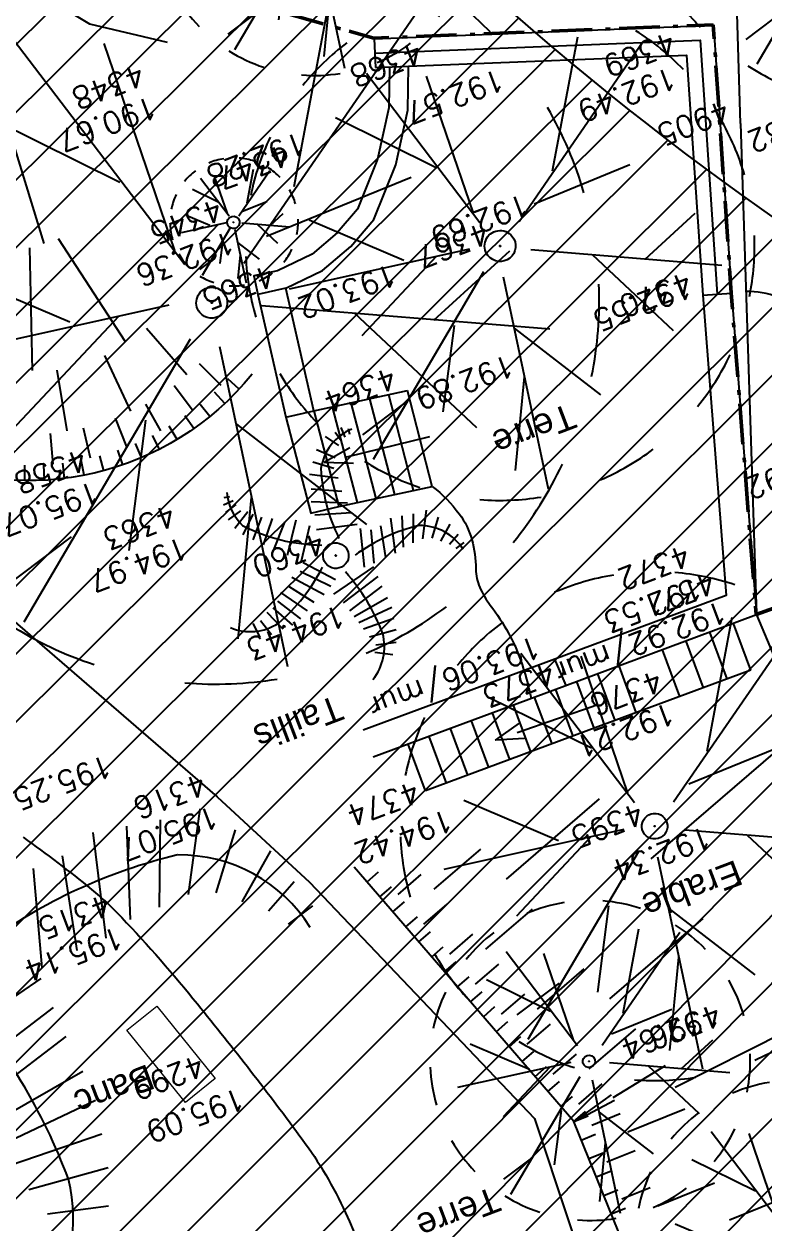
# Model space of a CAD drawing. Header units: centimetres. Extents: x 212517 to 243222, y -357108 to -330212.
# Drawn here: x 231845 to 233002, y -348258 to -346384 of the extents above; entities that cross this region are included whole.
import ezdxf
from ezdxf.enums import TextEntityAlignment as Align
from ezdxf.lldxf.tags import DXFTag

# ---------------------------------------------------------------- set-up
doc = ezdxf.new("R2010")
doc.units = ezdxf.units.CM
doc.linetypes.add('Style de ligne -15', pattern=[2.08328, 1.25, -0.41656, 0.13886, -0.27786])
doc.layers.get('0').update_dxf_attribs({"color": 252})
for name, color, linetype in [('0-EDL-Limite de propriété', 252, 'Continuous'), ('Fond topo - BAT_ANN', 252, 'Continuous'), ('Fond topo - CLO_MUR', 252, 'Continuous'), ('Fond topo - ESPACE_BOISE', 252, 'Continuous'), ('Fond topo - MOB_TXT', 252, 'Continuous'), ('Fond topo - TAL', 252, 'Continuous'), ('Fond topo - TAL_HAC', 252, 'Continuous'), ('Fond topo - VEG', 252, 'Continuous'), ('Fond topo - VEG_TXT_ESSENCE', 252, 'Continuous'), ('Fond topo - VOI_TXT', 252, 'Continuous'), ('Fond topo - Z_500', 252, 'Continuous'), ('prlm-VRD', 2, 'Continuous'), ('SA - béton balayé', 252, 'Continuous'), ('SA - EBC', 252, 'Continuous')]:
    doc.layers.add(name, color=color, linetype=linetype)
for name, color, linetype, lineweight in [('Fond topo - MOB', 252, 'Continuous', 20), ('Fond topo - P', 252, 'Continuous', 50), ('Fond topo - VOI', 252, 'Continuous', 25)]:
    doc.layers.add(name, color=color, linetype=linetype, lineweight=lineweight)
for name, color, linetype, plot in [('Fond topo - N', 252, 'Continuous', False), ('Fond topo - NCACHE', 252, 'Continuous', False), ('Fond topo - ZCACHE', 252, 'Continuous', False)]:
    doc.layers.add(name, color=color, linetype=linetype, plot=plot)
doc.styles.add('2000_ARIAL', font='arial.ttf', dxfattribs={"height": 0.4})
doc.styles.add('SIMPLEX', font='simplex_.ttf', dxfattribs={"height": 1.25})
tags = doc.linetypes.add('L1', pattern=[1, 0.6, -0.4]).pattern_tags.tags
tags[6:7] = [DXFTag(74, 4), DXFTag(75, 0), DXFTag(340, '0'), DXFTag(46, 0.0), DXFTag(50, 0.0), DXFTag(44, 0.0), DXFTag(45, 0.0)]
tags[4:5] = [DXFTag(74, 4), DXFTag(75, 0), DXFTag(340, '0'), DXFTag(46, 0.0), DXFTag(50, 0.0), DXFTag(44, 0.0), DXFTag(45, 0.0)]
tags = doc.linetypes.add('L16', pattern=[0.375, 0.3, -0.075]).pattern_tags.tags
tags[6:7] = [DXFTag(74, 4), DXFTag(75, 0), DXFTag(340, '0'), DXFTag(46, 0.0), DXFTag(50, 0.0), DXFTag(44, 0.0), DXFTag(45, 0.0)]
tags[4:5] = [DXFTag(74, 4), DXFTag(75, 0), DXFTag(340, '0'), DXFTag(46, 0.0), DXFTag(50, 0.0), DXFTag(44, 0.0), DXFTag(45, 0.0)]
tags = doc.linetypes.add('L8', pattern=[0.225, 0.15, -0.075]).pattern_tags.tags
tags[6:7] = [DXFTag(74, 4), DXFTag(75, 0), DXFTag(340, '0'), DXFTag(46, 0.0), DXFTag(50, 0.0), DXFTag(44, 0.0), DXFTag(45, 0.0)]
tags[4:5] = [DXFTag(74, 4), DXFTag(75, 0), DXFTag(340, '0'), DXFTag(46, 0.0), DXFTag(50, 0.0), DXFTag(44, 0.0), DXFTag(45, 0.0)]

# ---------------------------------------------------------------- blocks, each defined once
blk = doc.blocks.new('Groupe-93-1')
at = {"linetype": 'Style de ligne -15', "lineweight": 50, "ltscale": 50.8, "flags": 128}
blk.add_lwpolyline([(12515.6, -40375.7), (12515.6, -40375.7), (12933.5, -40464.6), (14317.6, -40758.9), (14317.6, -40758.9), (14579.8, -41539.6), (14579.8, -41539.6), (14603.8, -41601.3), (14932, -41787.9), (15211.5, -41988), (16217.5, -42596.9), (16519.2, -42750.2), (16796.7, -42877.3), (16796.7, -42877.3), (16841, -42739.3), (16854.3, -42704.3), (17163.3, -42876.1), (17344.3, -42949.6), (17817.4, -43082.6), (18347.5, -43061.6), (18375.7, -43480.3), (18414.7, -43983.2), (18865.1, -43821.6), (18865.1, -43821.6), (19802.2, -43431.4)], dxfattribs=at)
blk = doc.blocks.new('ESC01')
at = {"ltscale": 2}
for p, q in [((1.338104, 0), (0, 0)), ((1.257547, 0.126415), (1.7, 0)), ((1.257547, -0.126415), (1.7, 0))]:
    blk.add_line(p, q, dxfattribs=at)
blk = doc.blocks.new('PTOPO')
at = {"layer": 'Fond topo - NCACHE', "style": 'SIMPLEX'}
blk.add_attdef('MAT', text='', height=0.34, dxfattribs=at).set_placement((0.1, -0.1), align=Align.TOP_LEFT)
at = {"layer": 'Fond topo - ZCACHE', "style": 'SIMPLEX'}
blk.add_attdef('ALT', (0.1, 0.1), '', height=0.34, dxfattribs=at)
blk = doc.blocks.new('RESINEUX')
at = {"ltscale": 2}
for p, q in [((-0.0742, 0.4288), (-0.0142, 0.4188)), ((-0.0942, 0.3888), (-0.0242, 0.3888)), ((-0.1042, 0.3388), (-0.0142, 0.3488)), ((-0.1142, 0.2988), (-0.0142, 0.3188)), ((-0.1142, 0.2589), (-0.0042, 0.2889)), ((-0.1042, 0.2189), (0.0158, 0.2589)), ((0.2858, 0.2389), (0.3258, 0.1589)), ((0.3258, 0.2489), (0.3458, 0.1689)), ((0.3658, 0.2489), (0.3658, 0.1889)), ((0.3958, 0.2389), (0.3958, 0.1889)), ((0.4258, 0.2289), (0.4158, 0.1889)), ((-0.0942, 0.1789), (0.0158, 0.2189)), ((0.2458, 0.2189), (0.2958, 0.1389)), ((0.4458, 0.2089), (0.4358, 0.1889)), ((-0.0942, 0.1289), (0.0358, 0.1889)), ((0.2058, 0.1989), (0.2658, 0.1089)), ((0.1658, 0.1789), (0.2258, 0.0789)), ((-0.0842, 0.0889), (0.0358, 0.1489)), ((0.1158, 0.1489), (0.2058, 0.0389)), ((-0.0742, 0.0589), (0.0558, 0.1189)), ((0.0658, 0.1189), (0.1558, 0.0089)), ((-0.4442, 0.0589), (-0.3942, 0.1089)), ((-0.1242, -0.0911), (-0.1142, 0.0989)), ((-0.4142, 0.0189), (-0.3742, 0.0889)), ((-0.3742, -0.0111), (-0.3342, 0.0889)), ((-0.3342, -0.0311), (-0.2942, 0.0889)), ((-0.2942, -0.0511), (-0.2642, 0.0889)), ((-0.2542, -0.0611), (-0.2342, 0.0889)), ((-0.2042, -0.0711), (-0.2042, 0.0889)), ((-0.1642, -0.0811), (-0.1642, 0.0889)), ((0.0458, -0.1411), (0.1258, -0.0011)), ((0.0958, -0.1511), (0.1758, -0.0311)), ((-0.1042, -0.0611), (0.0258, -0.1411)), ((0.1358, -0.1611), (0.2258, -0.0511)), ((0.1858, -0.1711), (0.2658, -0.0811)), ((-0.1142, -0.1011), (-0.0042, -0.1711)), ((0.2358, -0.1911), (0.3158, -0.1111)), ((-0.1242, -0.1511), (-0.0142, -0.2111)), ((0.2758, -0.2011), (0.3458, -0.1511)), ((-0.1342, -0.1911), (-0.0142, -0.2611)), ((0.3058, -0.2311), (0.3758, -0.1911)), ((-0.1342, -0.2311), (-0.0342, -0.3011)), ((0.3358, -0.2711), (0.3958, -0.2511)), ((-0.1442, -0.2711), (-0.0542, -0.3411)), ((0.3858, -0.2911), (0.3458, -0.2911)), ((-0.1542, -0.3111), (-0.0742, -0.3911)), ((0.3458, -0.3111), (0.3858, -0.3211)), ((-0.1742, -0.3411), (-0.1242, -0.4111)), ((0.3658, -0.3411), (0.3458, -0.3311)), ((-0.2042, -0.3611), (-0.1742, -0.4311)), ((-0.2642, -0.3911), (-0.2642, -0.4311)), ((-0.2342, -0.3811), (-0.2242, -0.4311))]:
    blk.add_line(p, q, dxfattribs=at)
for centre, major_axis, start_param, end_param in [((0.1258, 0.3258), (-0.1414, 0.1414), 6.018768, 7.001196), ((0.6266, 0.375), (0.4958, 0.4958), 2.407115, 2.808262), ((0.3468, 0.0209), (0.1414, 0.1414), 0.208235, 0.940366), ((0.6156, -0.413), (-0.4942, 0.4942), 5.940864, 6.402329), ((-0.2712, 0.2319), (-0.1485, 0.1485), 1.039501, 1.948538), ((-0.1323, 0.7717), (0.5413, 0.5413), 3.632642, 4.003215), ((0, 0), (-0.00113, 0.00113), 3.926991, 7.068583), ((0, 0), (-0.00113, 0.00113), 0.785398, 3.926991), ((-0.7447, -0.0468), (-0.4954, 0.4954), 3.50903, 3.906773), ((-0.0912, -0.738), (0.4956, 0.4956), 0.182257, 0.588325), ((0.1628, -0.3001), (-0.1414, 0.1414), 3.670881, 4.697746), ((-0.2652, -0.2121), (-0.1414, 0.1414), 2.259521, 3.289317)]:
    blk.add_ellipse(centre, major_axis=major_axis, ratio=1, start_param=start_param, end_param=end_param, dxfattribs=at)
blk = doc.blocks.new('VEG14')
at = {"ltscale": 2, "flags": 128}
for points in [[(0.5, 0, -1), (-0.5, 0, -1)], [(0.016, 0, -1), (-0.016, 0, -1)]]:
    blk.add_lwpolyline(points, format="xyb", close=True, dxfattribs=at)
blk = doc.blocks.new('VEG12')
at = {"ltscale": 2}
for p, q in [((0.0182, 0.0574), (0.1004, 0.4729)), ((0.0575, 0.2534), (0.1455, 0.4147)), ((0.0379, 0.1585), (-0.0659, 0.3441)), ((-0.1588, 0.086), (-0.246, 0.2846)), ((0.0498, 0.0338), (0.3916, 0.2859)), ((0.1439, 0.1075), (0.23, 0.254)), ((0.2917, 0.2086), (0.3924, 0.2333)), ((-0.0523, 0.0298), (-0.3836, 0.2046)), ((-0.25, 0.1351), (-0.3756, 0.0911)), ((0.1229, -0.0299), (0.3172, 0.0554)), ((-0.0527, -0.0292), (-0.4124, -0.2566)), ((0.0576, -0.0177), (0.4119, -0.0841)), ((-0.0936, -0.0498), (-0.2956, -0.0465)), ((0.0183, -0.0574), (0.1076, -0.4128)), ((0.1841, -0.0476), (0.3231, -0.1928)), ((0.0226, -0.0796), (0.0016, -0.3618)), ((-0.1518, -0.0948), (-0.3, -0.3159)), ((0.0537, -0.1885), (0.1973, -0.3567))]:
    blk.add_line(p, q, dxfattribs=at)
for start, end in [(90, 103.8462), (62.3077, 76.1538), (117.6923, 131.5385), (34.6154, 48.4615), (145.3846, 159.2308), (6.9231, 20.7692), (173.0769, 186.9231), (339.2308, 353.0769), (200.7692, 214.6154), (311.5385, 325.3846), (228.4615, 242.3077), (283.8462, 297.6923), (256.1538, 270)]:
    blk.add_arc((0, 0), 0.497, start, end, dxfattribs=at)
blk = doc.blocks.new('VEG12A')
at = {"ltscale": 2}
for p, q in [((0.0182, 0.0574), (0.1004, 0.4729)), ((0.0575, 0.2534), (0.1455, 0.4147)), ((0.0379, 0.1585), (-0.0659, 0.3441)), ((-0.1588, 0.086), (-0.246, 0.2846)), ((0.0498, 0.0338), (0.3916, 0.2859)), ((0.1439, 0.1075), (0.23, 0.254)), ((0.2917, 0.2086), (0.3924, 0.2333)), ((-0.0523, 0.0298), (-0.3836, 0.2046)), ((-0.25, 0.1351), (-0.3756, 0.0911)), ((0.1229, -0.0299), (0.3172, 0.0554)), ((-0.0527, -0.0292), (-0.4124, -0.2566)), ((0.0576, -0.0177), (0.4119, -0.0841)), ((-0.0936, -0.0498), (-0.2956, -0.0465)), ((0.0183, -0.0574), (0.1076, -0.4128)), ((0.1841, -0.0476), (0.3231, -0.1928)), ((-0.1518, -0.0948), (-0.3, -0.3159)), ((0.0226, -0.0796), (0.0016, -0.3618)), ((0.0537, -0.1885), (0.1973, -0.3567))]:
    blk.add_line(p, q, dxfattribs=at)
for start, end in [(90, 103.8462), (62.3077, 76.1538), (117.6923, 131.5385), (34.6154, 48.4615), (145.3846, 159.2308), (6.9231, 20.7692), (173.0769, 186.9231), (339.2308, 353.0769), (200.7692, 214.6154), (311.5385, 325.3846), (228.4615, 242.3077), (283.8462, 297.6923), (256.1538, 270)]:
    blk.add_arc((0, 0), 0.497, start, end, dxfattribs=at)
blk = doc.blocks.new('VEG14A')
at = {"ltscale": 2, "flags": 128}
for points in [[(0.5, 0, -1), (-0.5, 0, -1)], [(0.016, 0, -1), (-0.016, 0, -1)]]:
    blk.add_lwpolyline(points, format="xyb", close=True, dxfattribs=at)
blk = doc.blocks.new('A$C1F970F0F')
at = {"layer": 'SA - béton balayé'}
h = blk.add_hatch(dxfattribs=at)
h.set_pattern_fill('BETON_BALAYE', color=256, scale=50, angle=-10.7236, style=0, pattern_type=2)
h.set_pattern_definition([(349.276398589, (-277130161.13, -473864756.78), (117.382553614, 28.6589620718), [750, -100, 250, -50]), (349.276398589, (-277130091.14, -473864744.59), (-36.753066222, 74.6422274806), [150, -16.5, 300, -37.5]), (349.2763985886, (-277130128.657, -473864719.673), (261.692811121, -15.4635897392), [400, -70, 200, -50])])
edge = h.paths.add_edge_path()
edge.add_line((847.7, 1728.8), (898.3, 2004.6))
edge.add_line((898.3, 2004.6), (1143.5, 1887.8))
edge.add_arc((4476.8, 9877.7), 8657.2, 247.35503, 251.16591)
edge.add_line((1681.9, 1684), (2114.8, 1578))
edge.add_line((2114.8, 1578), (2515.8, 1462.3))
edge.add_line((2515.8, 1462.3), (2910.5, 1321.4))
edge.add_line((2910.5, 1321.4), (3517, 1025.9))
edge.add_line((3517, 1025.9), (3901.2, 864.4))
edge.add_line((3901.2, 864.4), (4241.5, 689.6))
edge.add_line((4241.5, 689.6), (4497.9, 356))
edge.add_line((4497.9, 356), (4534, 237.5))
edge.add_line((4534, 237.5), (4447.6, 174.5))
edge.add_line((4447.6, 174.5), (4252.6, 32.3))
edge.add_line((4252.6, 32.3), (4156.4, 172.6))
edge.add_line((4156.4, 172.6), (4040.7, 314.6))
edge.add_arc((2593.3, -915.3), 1899.3, 40.356, 48.3549)
edge.add_arc((3119.9, -323.1), 1107, 48.3549, 58.8387)
edge.add_arc((1167.3, -3661.8), 4974.6, 59.4917, 62.5064)
edge.add_arc((-2920.3, -11460.2), 13779.3, 62.39912, 64.37237)
edge.add_arc((1655.8, -1920.8), 3199.1, 64.3724, 68.4683)
edge.add_arc((977, -3641.5), 5048.9, 68.4683, 70.9673)
edge.add_line((2623.4, 1131.4), (2431, 1192.7))
edge.add_line((2431, 1192.7), (1971.3, 1322.8))
edge.add_arc((1942.1, 1227.2), 100, 73.0236, 148.1772)
edge.add_line((1857.2, 1279.9), (1629.5, 913))
edge.add_arc((1714.5, 860.3), 100, 148.1772, 180.4836)
edge.add_line((1614.5, 859.4), (1615.9, 695))
edge.add_line((1615.9, 695), (1465.9, 694.3))
edge.add_line((1465.9, 694.3), (1464.5, 858.2))
edge.add_arc((1714.5, 860.3), 250, 148.1772, 180.4836, ccw=False)
edge.add_line((1502, 992.1), (1716.4, 1337.5))
edge.add_arc((1673.9, 1363.9), 50, 328.1772, 432.2428)
edge.add_arc((3542.1, 7380.7), 6250.2, 249.60041, 252.75438, ccw=False)
edge.add_line((1363.6, 1522.5), (1104.4, 1617.7))
edge.add_arc((1990.4, 4016.5), 2557.2, 243.4573, 249.7279, ccw=False)
at = {"layer": 'SA - EBC'}
h = blk.add_hatch(dxfattribs=at)
h.set_pattern_fill('_USER', color=256, scale=75, angle=-325.7236, style=0, pattern_type=0)
h.set_pattern_definition([(34.276398589, (-277130161.13, -473864756.78), (-42.23892846, 61.974776503), [])])
edge = h.paths.add_edge_path()
edge.add_line((5801.5, -3162), (4083.6, -3271.1))
edge.add_line((4083.6, -3271.1), (4014.5, -3717.3))
edge.add_line((4014.5, -3717.3), (3135.5, -3810.2))
edge.add_line((3135.5, -3810.2), (2274.2, -3693.6))
edge.add_line((2274.2, -3693.6), (1554.6, -3420.1))
edge.add_arc((2508.8, -2315.7), 1459.5, 157.1869, 229.1755, ccw=False)
edge.add_arc((1966, -2087.4), 870.7, 94.3015, 157.1869, ccw=False)
edge.add_line((1900.7, -1219.1), (2859.2, -1223.5))
edge.add_arc((3100.9, 1265.3), 2500.5, 264.455, 302.9423)
edge.add_arc((4209.3, -445.3), 462.1, 302.9423, 376.8337)
edge.add_arc((2214.1, -1049), 2546.7, 16.8337, 38.147)
edge.add_arc((3041.3, -399.3), 1494.8, 38.147, 72.9733)
edge.add_line((3479, 1030), (2182.4, 1414.4))
edge.add_line((2182.4, 1414.4), (1056.6, 1822.8))
edge.add_arc((1766.4, 3779.4), 2081.4, 212.7495, 250.0603, ccw=False)
edge.add_line((15.9, 2653.5), (-104.1, 3091.3))
edge.add_line((-104.1, 3091.3), (-169.7, 3639.5))
edge.add_line((-169.7, 3639.5), (-35.6, 6158))
edge.add_arc((-194.4, 7143.8), 998.5, 279.1494, 373.9623)
edge.add_arc((2392.2, 7786.9), 1666.8, 172.627, 193.9623, ccw=False)
edge.add_arc((-45.5, 8102.4), 791.2, -7.373, 16.4383)
edge.add_line((713.4, 8326.3), (486.7, 9142.8))
edge.add_line((486.7, 9142.8), (1338.8, 9564.2))
edge.add_line((1338.8, 9564.2), (1632.6, 8945.2))
edge.add_line((1632.6, 8945.2), (1394, 8829.9))
edge.add_line((1394, 8829.9), (1732, 8131.2))
edge.add_arc((1233.2, 7889.9), 554.1, -19.641, 25.8153, ccw=False)
edge.add_line((1755.1, 7703.7), (1558.2, 6807.5))
edge.add_line((1558.2, 6807.5), (1570, 6609.2))
edge.add_line((1570, 6609.2), (1852.9, 5734.1))
edge.add_line((1852.9, 5734.1), (2726.7, 4021))
edge.add_line((2726.7, 4021), (3802.4, 4004.9))
edge.add_arc((8355.6, 5950.7), 4951.6, 203.1388, 230.8301)
edge.add_arc((13583.7, 12367.9), 13228.8, 230.83014, 233.16384)
edge.add_line((5652.6, 1780.2), (4998.7, 1820.4))
edge.add_line((4998.7, 1820.4), (4863.8, 767.1))
edge.add_line((4863.8, 767.1), (5595.4, 631.2))
edge.add_line((5595.4, 631.2), (5852.7, -2020.7))
edge.add_line((5852.7, -2020.7), (5881.4, -2966.6))
edge.add_line((5881.4, -2966.6), (5801.5, -3162))
at = {"layer": 'Fond topo - BAT_ANN', "ltscale": 2, "flags": 128}
for points in [[(4041.8, 2338), (4191.2, 2341.9)], [(4041.8, 2338), (4052.1, 2183.8)], [(4081.9, 2184.6), (4071.6, 2338.8)], [(4111.8, 2185.4), (4101.5, 2339.6)], [(4141.7, 2186.2), (4131.4, 2340.4)], [(4171.6, 2186.9), (4161.3, 2341.1)], [(4201.5, 2187.7), (4191.2, 2341.9)], [(4052.1, 2183.8), (4201.5, 2187.7)], [(4688.1, 1773.8), (4916.7, 1797.4), (4893.2, 1935.3), (4661.9, 1896)], [(4661.9, 1896), (4688.1, 1773.8)], [(4559.5, 1799.7), (4546.5, 1876.4)], [(4598.4, 1806.3), (4585.3, 1883)], [(4637.3, 1812.9), (4624.2, 1889.6)], [(4449, 1780.9), (4436, 1857.7)], [(4520.7, 1793.1), (4507.6, 1869.8)], [(4345.1, 1763.3), (4332.1, 1840)], [(4379.7, 1769.1), (4366.7, 1845.9)], [(4414.4, 1775), (4401.3, 1851.8)], [(4241.2, 1745.6), (4228.2, 1822.4)], [(4275.8, 1751.5), (4262.8, 1828.2)], [(4310.5, 1757.4), (4297.4, 1834.1)], [(4637.3, 1812.9), (4322.4, 1759.4), (4102.7, 1722.1)], [(4137.3, 1728), (4124.3, 1804.7)], [(4171.9, 1733.8), (4158.9, 1810.6)], [(4206.6, 1739.7), (4193.5, 1816.5)], [(4102.7, 1722.1), (4089.6, 1798.8)]]:
    blk.add_lwpolyline(points, dxfattribs=at)
at = {"layer": 'Fond topo - CLO_MUR', "ltscale": 2, "flags": 128}
for points in [[(4780.4, 2655.1), (4831.3, 2977.5)], [(4242.6, 2892), (4236, 2847.5)], [(4242.6, 2892), (4332.6, 2878.7), (4767.3, 2814), (4717.1, 2397.4), (4661.9, 1896), (4347, 1842.5)], [(4257.8, 2844.3), (4244.9, 2781.6), (4212.7, 2705.9), (4167.1, 2635), (4129.4, 2604.7), (4084.5, 2579.3), (4026.5, 2563.7), (3988.7, 2563), (3989.3, 2533)], [(4034.3, 2534.7), (4095.9, 2551.3), (4146.3, 2579.8), (4189.7, 2614.7), (4239.3, 2691.8), (4273.7, 2772.6), (4287.5, 2839.9)], [(4236, 2847.5), (4326, 2834.2), (4717.4, 2775.9), (4672.4, 2402.6), (4620.9, 1934.7), (4339.4, 1886.9)], [(4041.8, 2338), (4034.3, 2534.7), (3989.3, 2533), (3996.8, 2336.3), (4041.8, 2338)], [(4672.4, 2402.6), (4717.1, 2397.4)], [(4349.2, 1843), (4339.4, 1886.9)]]:
    blk.add_lwpolyline(points, dxfattribs=at)
at = {"layer": 'Fond topo - CLO_MUR', "linetype": 'L16', "ltscale": 2, "flags": 128}
blk.add_lwpolyline([(4239.3, 2869.8), (4329.3, 2856.4), (4742.4, 2795), (4694.7, 2400)], dxfattribs=at)
at = {"layer": 'Fond topo - CLO_MUR', "linetype": 'L8', "ltscale": 2, "flags": 128}
for points in [[(4780.4, 2655.1), (4661.9, 1896)], [(3996.8, 2336.3), (4007.1, 2182.1), (4052.1, 2183.8)], [(4339.4, 1886.9), (4024.5, 1833.4)], [(4347, 1842.5), (4032.1, 1789)]]:
    blk.add_lwpolyline(points, dxfattribs=at)
at = {"layer": 'Fond topo - ESPACE_BOISE', "linetype": 'L1', "ltscale": 2, "flags": 128}
blk.add_lwpolyline([(5801.5, -3162), (4083.6, -3271.1), (4014.5, -3717.3), (3135.5, -3810.2), (2274.2, -3693.6), (1554.6, -3420.1, -0.324865), (1163.4, -1749.8, -0.281489), (1900.7, -1219.1), (2859.2, -1223.5, 0.169529), (4460.6, -833.2, 0.334069), (4651.7, -311.5, 0.093266), (4216.9, 524, 0.153139), (3479, 1030), (2182.4, 1414.4), (1056.6, 1822.8, -0.164253), (15.9, 2653.5), (-104.1, 3091.3), (-169.7, 3639.5), (-35.6, 6158, 0.439037), (774.7, 7384.8, -0.093363), (739.2, 8000.8, 0.104272), (713.4, 8326.3), (486.7, 9142.8), (1338.8, 9564.2), (1632.6, 8945.2), (1394, 8829.9), (1732, 8131.2, -0.200983), (1755.1, 7703.7), (1558.2, 6807.5), (1570, 6609.2), (1852.9, 5734.1), (2726.7, 4021), (3802.4, 4004.9, 0.121418), (5228.1, 2111.9, 0.010183), (5652.6, 1780.2), (4998.7, 1820.4), (4863.8, 767.1), (5595.4, 631.2), (5852.7, -2020.7), (5881.4, -2966.6)], format="xyb", close=True, dxfattribs=at)
at = {"layer": 'Fond topo - MOB', "ltscale": 2, "flags": 128}
blk.add_lwpolyline([(3627.5, 1469.6), (3696.3, 1341.7), (3643.4, 1313.3), (3574.6, 1441.2)], close=True, dxfattribs=at)
at = {"layer": 'Fond topo - TAL', "ltscale": 2, "flags": 128}
for points in [[(3957.6, 2412.3, -0.342514), (3406.9, 2389.1), (3038.4, 2659.9), (2530.5, 3091.6), (2294.3, 3326.5), (2122.1, 3557.3), (1939.8, 3903.5), (1734.8, 4375.9), (1606.1, 4718.3)], [(4777.7, 1915.7), (4812.8, 2086.4), (4843.6, 2246.8, 0.421679), (4739.9, 2395.7)]]:
    blk.add_lwpolyline(points, format="xyb", dxfattribs=at)
at = {"layer": 'Fond topo - TAL', "linetype": 'L8', "ltscale": 2, "flags": 128}
for points in [[(1648.5, 4701), (1893.8, 4444.2), (2761, 3667), (3028.8, 3460.2), (3286.9, 3277.2, 0.171233), (3472, 3224.4, -0.137286), (3581.6, 3200.9), (3809.7, 2997.6), (3923.7, 2946.7)], [(4863.6, 2975.5, -0.397587), (5432.5, 2427.7), (5407.8, 2028.5)]]:
    blk.add_lwpolyline(points, format="xyb", dxfattribs=at)
at = {"layer": 'Fond topo - TAL', "ltscale": 2, "flags": 128}
blk.add_lwpolyline([(5061, -2415.2), (5029.8, -2090.4), (4937.6, -1348), (4785.5, -634.1), (4687.3, -143.8), (4552.9, 377.8), (4325.9, 713.1), (4234.1, 1171.2), (3970.9, 1625.9)], dxfattribs=at)
at = {"layer": 'Fond topo - TAL_HAC', "ltscale": 2}
for p, q in [((3676.5, 2673.6), (3639.4, 3005)), ((3621.3, 2481.7), (3653.1, 2671)), ((3772.7, 2498.6), (3699.8, 2676.3)), ((3857, 2430.5), (3808.6, 2513.4)), ((3657, 2379.3), (3659.6, 2475.2)), ((3760.6, 2390.9), (3736.8, 2483.9)), ((3906.7, 2404), (3879.7, 2443.7)), ((3855.7, 2374.2), (3834.4, 2417.3)), ((3933.1, 2392.9), (3918.9, 2412.3)), ((3626.2, 2332.2), (3630.8, 2380)), ((3743.9, 2337.2), (3735.2, 2384.4)), ((3801.1, 2351.8), (3786, 2397.4)), ((3880.3, 2359.6), (3868.9, 2380.8)), ((3907.3, 2375.4), (3894.5, 2395.7)), ((3685.2, 2330.6), (3683.2, 2378.6)), ((3852.3, 2345.8), (3842.4, 2367.7)), ((3793.8, 2324.1), (3787, 2347.2)), ((3823.4, 2333.9), (3815.1, 2356.5)), ((3577.5, 2315), (3582.3, 2338.6)), ((3608.3, 2309.9), (3611.5, 2333.7)), ((3639.4, 2306.8), (3640.9, 2330.8)), ((3670.6, 2306), (3670.4, 2330)), ((3701.8, 2307.3), (3700, 2331.2)), ((3732.8, 2310.8), (3729.3, 2334.5)), ((3763.5, 2316.4), (3758.4, 2339.8)), ((4429.5, 1552.2), (4761.8, 1744.6)), ((4201.4, 1563), (4367.6, 1659.2)), ((4087.4, 1568.4), (4170.4, 1616.5)), ((3986.3, 1599.2), (4007.1, 1611.2)), ((4030.3, 1571.1), (4071.9, 1595.1)), ((4001.8, 1572.4), (4022.6, 1584.4)), ((4017.3, 1545.7), (4038.1, 1557.7)), ((4061.3, 1517.6), (4102.8, 1541.6)), ((4032.8, 1518.9), (4053.6, 1530.9)), ((4048.3, 1492.2), (4069.1, 1504.2)), ((4149.3, 1461.4), (4232.4, 1509.5)), ((4092.3, 1464.1), (4133.8, 1488.1)), ((4063.8, 1465.4), (4084.5, 1477.5)), ((4079.3, 1438.7), (4100, 1450.7)), ((4325.3, 1349), (4491.5, 1445.2)), ((4123.3, 1410.6), (4164.8, 1434.6)), ((4094.7, 1411.9), (4115.5, 1424)), ((4110.2, 1385.2), (4131, 1397.2)), ((4211.3, 1354.4), (4294.3, 1402.5)), ((4125.7, 1358.4), (4146.5, 1370.5)), ((4154.2, 1357.1), (4195.8, 1381.1)), ((4141.2, 1331.7), (4162, 1343.7)), ((4156.7, 1304.9), (4177.5, 1317)), ((4185.2, 1303.6), (4226.7, 1327.6)), ((4273.2, 1247.4), (4356.3, 1295.5)), ((4172.2, 1278.2), (4192.9, 1290.2)), ((4187.7, 1251.4), (4208.4, 1263.5)), ((4216.2, 1250.1), (4257.7, 1274.1)), ((4399.6, 1194.4), (4584.1, 1247.4)), ((4203.1, 1224.7), (4223.9, 1236.7)), ((4247.1, 1196.6), (4288.7, 1220.6)), ((4301.3, 1196.6), (4391.1, 1230.5)), ((4218.6, 1197.9), (4239.4, 1210)), ((4256, 1181.1), (4299.6, 1201)), ((4234.1, 1171.2), (4254.9, 1183.2)), ((4234.1, 1171.2), (4255.6, 1181.8)), ((4257.1, 1178.2), (4303, 1192.2)), ((4234.1, 1171.2), (4256.3, 1180.4)), ((4234.1, 1171.2), (4256.8, 1178.9)), ((4234.1, 1171.2), (4257.3, 1177.4)), ((4234.1, 1171.2), (4257.6, 1175.9)), ((4260.7, 1160.6), (4307.8, 1170.1)), ((4240.2, 1140.6), (4263.8, 1145.4)), ((4313.9, 1139.5), (4408, 1158.4)), ((4246.3, 1110.1), (4269.9, 1114.8)), ((4272.9, 1099.5), (4320, 1109)), ((4252.5, 1079.6), (4276, 1084.3)), ((4258.6, 1049), (4282.1, 1053.7)), ((4285.2, 1038.5), (4332.2, 1047.9)), ((4338.4, 1017.4), (4432.5, 1036.2)), ((4264.7, 1018.5), (4288.2, 1023.2)), ((4444.7, 975.1), (4633, 1012.8))]:
    blk.add_line(p, q, dxfattribs=at)
at = {"layer": 'Fond topo - VEG', "linetype": 'L8', "ltscale": 2, "flags": 128}
blk.add_lwpolyline([(4201.5, 2187.7, -0.068785), (4235, 2137.6, -0.093252), (4246.8, 2094.5, -0.066192), (4244.4, 2048.2, 0.104716), (4245.2, 2018.7, 0.056379), (4256, 1988.5, -0.034541), (4275.9, 1940.2, -0.044029), (4286.5, 1895.6, -0.032146), (4291.5, 1833.1)], format="xyb", dxfattribs=at)
at = {"layer": 'Fond topo - VOI', "linetype": 'L16', "ltscale": 2, "flags": 128}
blk.add_lwpolyline([(2987.1, 3525.9), (2778.8, 3693.8), (1920.5, 4483.2), (1739.4, 4662.2), (1547.1, 4825.5, 0.006613), (1566.2, 4729.1, 0.025333), (1572.8, 4704.2, 0.010824), (1678.8, 4396.8, 0.015467), (1764.2, 4185.8, 0.008576), (1882.6, 3929.3, 0.01028), (1989.5, 3719.2, 0.011064), (2075.1, 3567.2, 0.012766), (2155.6, 3439.1, 0.028526), (2262.1, 3296.9, 0.027273), (2389.4, 3161.6, 0.02091), (2508.1, 3057.6, -0.007089), (2866.5, 2760.6, -0.011935), (3066.4, 2581.7, -0.007297), (3381.9, 2276.7), (3780.9, 1773.4), (3898, 1615.4), (4174.5, 1187.4), (4241.5, 689.6)], format="xyb", dxfattribs=at)
at = {"layer": 'Fond topo - VOI', "linetype": 'L8', "ltscale": 2, "flags": 128}
blk.add_lwpolyline([(3471.5, 1767.8, -0.015693), (3561.2, 1667.9, -0.032756), (3599.4, 1616, -0.018342), (3690.7, 1461.2, -0.012338), (3811.9, 1223.3, -0.050744), (3857.1, 1097.5, -0.028555), (3901.2, 864.4)], format="xyb", dxfattribs=at)
at = {"layer": 'Fond topo - BAT_ANN', "linetype": 'L8', "ltscale": 2, "xscale": 99.99999999999999, "yscale": 99.99999999999999, "zscale": 99.99999999999999, "rotation": 183.0469657625778}
blk.add_blockref('ESC01', (4212.4, 2265), dxfattribs=at)
at = {"layer": 'Fond topo - BAT_ANN', "ltscale": 2, "xscale": 99.99999999999999, "yscale": 99.99999999999999, "zscale": 99.99999999999999, "rotation": 188.3767322985423}
blk.add_blockref('ESC01', (4392.5, 1804.7), dxfattribs=at)
at = {"layer": 'Fond topo - P', "ltscale": 2}
ref = blk.add_blockref('PTOPO', (3892.8, 2880.8), dxfattribs=dict(at, xscale=99.99999999999994, yscale=99.99999999999994, zscale=99.99999999999994, rotation=190.0656205306617))
ref.add_attrib('MAT', '4348', dxfattribs={"layer": 'Fond topo - N', "color": 0, "ltscale": 2, "height": 34, "rotation": 190.0656, "style": 'SIMPLEX'}).set_placement((3881.2, 2888.9), align=Align.TOP_LEFT)
ref.add_attrib('ALT', '190.67', (3884.7, 2869.3), dxfattribs={"layer": 'Fond topo - Z_500', "color": 0, "ltscale": 2, "height": 34, "rotation": 190.0656, "style": 'SIMPLEX'})
ref = blk.add_blockref('PTOPO', (4326, 2834.2), dxfattribs=dict(at, xscale=99.99999999999994, yscale=99.99999999999994, zscale=99.99999999999994, rotation=190.0656205306617))
ref.add_attrib('MAT', '4368', dxfattribs={"layer": 'Fond topo - N', "color": 0, "ltscale": 2, "height": 34, "rotation": 190.0656, "style": 'SIMPLEX'}).set_placement((4314.4, 2842.2), align=Align.TOP_LEFT)
ref.add_attrib('ALT', '192.57', (4425.6, 2810.5), dxfattribs={"layer": 'Fond topo - Z_500', "color": 0, "ltscale": 2, "height": 34, "rotation": 190.0656, "style": 'SIMPLEX'})
ref = blk.add_blockref('PTOPO', (4717.4, 2775.9), dxfattribs=dict(at, xscale=99.99999999999994, yscale=99.99999999999994, zscale=99.99999999999994, rotation=190.0656205306617))
ref.add_attrib('MAT', '4369', dxfattribs={"layer": 'Fond topo - N', "color": 0, "ltscale": 2, "height": 34, "rotation": 190.0656, "style": 'SIMPLEX'}).set_placement((4705.8, 2784), align=Align.TOP_LEFT)
ref.add_attrib('ALT', '192.49', (4690.3, 2763.2), dxfattribs={"layer": 'Fond topo - Z_500', "color": 0, "ltscale": 2, "height": 34, "rotation": 190.0656, "style": 'SIMPLEX'})
ref = blk.add_blockref('PTOPO', (4092.6, 2716.1), dxfattribs=dict(at, xscale=99.99999999999994, yscale=99.99999999999994, zscale=99.99999999999994, rotation=190.0656205306617))
ref.add_attrib('MAT', '4347', dxfattribs={"layer": 'Fond topo - N', "color": 0, "ltscale": 2, "height": 34, "rotation": 190.0656, "style": 'SIMPLEX'}).set_placement((4081, 2724.1), align=Align.TOP_LEFT)
ref.add_attrib('ALT', '192.28', (4102.3, 2771.4), dxfattribs={"layer": 'Fond topo - Z_500', "color": 0, "ltscale": 2, "height": 34, "rotation": 190.0656, "style": 'SIMPLEX'})
ref = blk.add_blockref('PTOPO', (3973.2, 2651), dxfattribs=dict(at, xscale=99.99999999999994, yscale=99.99999999999994, zscale=99.99999999999994, rotation=190.0656205306617))
ref.add_attrib('MAT', '4345', dxfattribs={"layer": 'Fond topo - N', "color": 0, "ltscale": 2, "height": 34, "rotation": 190.0656, "style": 'SIMPLEX'}).set_placement((3961.6, 2659.1), align=Align.TOP_LEFT)
ref.add_attrib('ALT', '192.36', (3965.1, 2639.4), dxfattribs={"layer": 'Fond topo - Z_500', "color": 0, "ltscale": 2, "height": 34, "rotation": 190.0656, "style": 'SIMPLEX'})
ref = blk.add_blockref('PTOPO', (4780.4, 2655.1), dxfattribs=dict(at, xscale=99.99999999999994, yscale=99.99999999999994, zscale=99.99999999999994, rotation=190.0656205306617))
ref.add_attrib('MAT', '4905', dxfattribs={"layer": 'Fond topo - N', "color": 0, "ltscale": 2, "height": 34, "rotation": 190.0656, "style": 'SIMPLEX'}).set_placement((4768.9, 2663.2), align=Align.TOP_LEFT)
ref.add_attrib('ALT', '188.82', (4942.4, 2667.2), dxfattribs={"layer": 'Fond topo - Z_500', "color": 0, "ltscale": 2, "height": 34, "rotation": 190.0656, "style": 'SIMPLEX'})
ref = blk.add_blockref('PTOPO', (4375.6, 2537.1), dxfattribs=dict(at, xscale=99.99999999999994, yscale=99.99999999999994, zscale=99.99999999999994, rotation=190.0656205306617))
ref.add_attrib('MAT', '4367', dxfattribs={"layer": 'Fond topo - N', "color": 0, "ltscale": 2, "height": 34, "rotation": 190.0656, "style": 'SIMPLEX'}).set_placement((4364, 2545.2), align=Align.TOP_LEFT)
ref.add_attrib('ALT', '192.69', (4427.6, 2611.3), dxfattribs={"layer": 'Fond topo - Z_500', "color": 0, "ltscale": 2, "height": 34, "rotation": 190.0656, "style": 'SIMPLEX'})
ref = blk.add_blockref('PTOPO', (4034.3, 2534.7), dxfattribs=dict(at, xscale=99.99999999999994, yscale=99.99999999999994, zscale=99.99999999999994, rotation=190.0656205306617))
ref.add_attrib('MAT', '4365', dxfattribs={"layer": 'Fond topo - N', "color": 0, "ltscale": 2, "height": 34, "rotation": 190.0656, "style": 'SIMPLEX'}).set_placement((4022.7, 2542.8), align=Align.TOP_LEFT)
ref.add_attrib('ALT', '193.02', (4203.8, 2542.4), dxfattribs={"layer": 'Fond topo - Z_500', "color": 0, "ltscale": 2, "height": 34, "rotation": 190.0656, "style": 'SIMPLEX'})
ref = blk.add_blockref('PTOPO', (4672.4, 2402.6), dxfattribs=dict(at, xscale=99.99999999999994, yscale=99.99999999999994, zscale=99.99999999999994, rotation=190.0656205306617))
ref.add_attrib('MAT', '4370', dxfattribs={"layer": 'Fond topo - N', "color": 0, "ltscale": 2, "height": 34, "rotation": 190.0656, "style": 'SIMPLEX'}).set_placement((4660.8, 2410.7), align=Align.TOP_LEFT)
ref.add_attrib('ALT', '192.55', (4653.8, 2437.6), dxfattribs={"layer": 'Fond topo - Z_500', "color": 0, "ltscale": 2, "height": 34, "rotation": 190.0656, "style": 'SIMPLEX'})
ref = blk.add_blockref('PTOPO', (4191.2, 2341.9), dxfattribs=dict(at, xscale=99.99999999999994, yscale=99.99999999999994, zscale=99.99999999999994, rotation=190.0656205306617))
ref.add_attrib('MAT', '4364', dxfattribs={"layer": 'Fond topo - N', "color": 0, "ltscale": 2, "height": 34, "rotation": 190.0656, "style": 'SIMPLEX'}).set_placement((4179.6, 2350), align=Align.TOP_LEFT)
ref.add_attrib('ALT', '192.89', (4357.8, 2368.8), dxfattribs={"layer": 'Fond topo - Z_500', "color": 0, "ltscale": 2, "height": 34, "rotation": 190.0656, "style": 'SIMPLEX'})
ref = blk.add_blockref('PTOPO', (3692.5, 2306.7), dxfattribs=dict(at, xscale=99.99999999999994, yscale=99.99999999999994, zscale=99.99999999999994, rotation=190.0656205306617))
ref.add_attrib('MAT', '4358', dxfattribs={"layer": 'Fond topo - N', "color": 0, "ltscale": 2, "height": 34, "rotation": 190.0656, "style": 'SIMPLEX'}).set_placement((3680.9, 2314.8), align=Align.TOP_LEFT)
ref.add_attrib('ALT', '195.07', (3684.4, 2295.1), dxfattribs={"layer": 'Fond topo - Z_500', "color": 0, "ltscale": 2, "height": 34, "rotation": 190.0656, "style": 'SIMPLEX'})
ref = blk.add_blockref('PTOPO', (3812.3, 2195.4), dxfattribs=dict(at, xscale=99.99999999999994, yscale=99.99999999999994, zscale=99.99999999999994, rotation=190.0656205306617))
ref.add_attrib('MAT', '4363', dxfattribs={"layer": 'Fond topo - N', "color": 0, "ltscale": 2, "height": 34, "rotation": 190.0656, "style": 'SIMPLEX'}).set_placement((3800.8, 2203.5), align=Align.TOP_LEFT)
ref.add_attrib('ALT', '194.97', (3804.2, 2183.8), dxfattribs={"layer": 'Fond topo - Z_500', "color": 0, "ltscale": 2, "height": 34, "rotation": 190.0656, "style": 'SIMPLEX'})
ref = blk.add_blockref('PTOPO', (4033.3, 2109.4), dxfattribs=dict(at, xscale=99.99999999999994, yscale=99.99999999999994, zscale=99.99999999999994, rotation=190.0656205306617))
ref.add_attrib('MAT', '4360', dxfattribs={"layer": 'Fond topo - N', "color": 0, "ltscale": 2, "height": 34, "rotation": 190.0656, "style": 'SIMPLEX'}).set_placement((4021.7, 2117.5), align=Align.TOP_LEFT)
ref.add_attrib('ALT', '194.43', (4025.9, 2033.6), dxfattribs={"layer": 'Fond topo - Z_500', "color": 0, "ltscale": 2, "height": 34, "rotation": 190.0656, "style": 'SIMPLEX'})
ref = blk.add_blockref('PTOPO', (4812.8, 2086.4), dxfattribs=dict(at, xscale=99.99999999999994, yscale=99.99999999999994, zscale=99.99999999999994, rotation=190.0656205306617))
ref.add_attrib('MAT', '4392', dxfattribs={"layer": 'Fond topo - N', "color": 0, "ltscale": 2, "height": 34, "rotation": 190.0656, "style": 'SIMPLEX'}).set_placement((4801.2, 2094.5), align=Align.TOP_LEFT)
ref.add_attrib('ALT', '189.96', (4990.2, 2101.7), dxfattribs={"layer": 'Fond topo - Z_500', "color": 0, "ltscale": 2, "height": 34, "rotation": 190.0656, "style": 'SIMPLEX'})
ref = blk.add_blockref('PTOPO', (4590.5, 1983.6), dxfattribs=dict(at, xscale=99.99999999999994, yscale=99.99999999999994, zscale=99.99999999999994, rotation=190.0656205306617))
ref.add_attrib('MAT', '4372', dxfattribs={"layer": 'Fond topo - N', "color": 0, "ltscale": 2, "height": 34, "rotation": 190.0656, "style": 'SIMPLEX'}).set_placement((4578.9, 1991.7), align=Align.TOP_LEFT)
ref.add_attrib('ALT', '192.53', (4582.4, 1972), dxfattribs={"layer": 'Fond topo - Z_500', "color": 0, "ltscale": 2, "height": 34, "rotation": 190.0656, "style": 'SIMPLEX'})
ref = blk.add_blockref('PTOPO', (4620.9, 1934.7), dxfattribs=dict(at, xscale=99.99999999999999, yscale=99.99999999999999, zscale=99.99999999999999, rotation=190.0656205306616))
ref.add_attrib('MAT', '4371', dxfattribs={"layer": 'Fond topo - N', "color": 0, "ltscale": 2, "height": 34, "rotation": 190.0656, "style": 'SIMPLEX'}).set_placement((4609.3, 1942.8), align=Align.TOP_LEFT)
ref.add_attrib('ALT', '192.92/mur', (4612.7, 1928.8), dxfattribs={"layer": 'Fond topo - Z_500', "color": 0, "ltscale": 2, "height": 34, "rotation": 190.0656, "style": 'SIMPLEX'})
ref = blk.add_blockref('PTOPO', (4349.2, 1843), dxfattribs=dict(at, xscale=99.99999999999999, yscale=99.99999999999999, zscale=99.99999999999999, rotation=190.0656205306616))
ref.add_attrib('MAT', '4373', dxfattribs={"layer": 'Fond topo - N', "color": 0, "ltscale": 2, "height": 34, "rotation": 190.0656, "style": 'SIMPLEX'}).set_placement((4337.6, 1851.1), align=Align.TOP_LEFT)
ref.add_attrib('ALT', '193.06/mur', (4316.7, 1929.1), dxfattribs={"layer": 'Fond topo - Z_500', "color": 0, "ltscale": 2, "height": 34, "rotation": 190.0656, "style": 'SIMPLEX'})
ref = blk.add_blockref('PTOPO', (3451.7, 1841.9), dxfattribs=dict(at, xscale=99.99999999999994, yscale=99.99999999999994, zscale=99.99999999999994, rotation=190.0656205306617))
ref.add_attrib('MAT', '4313', dxfattribs={"layer": 'Fond topo - N', "color": 0, "ltscale": 2, "height": 34, "rotation": 190.0656, "style": 'SIMPLEX'}).set_placement((3440.1, 1850), align=Align.TOP_LEFT)
ref.add_attrib('ALT', '195.25', (3623.9, 1870.9), dxfattribs={"layer": 'Fond topo - Z_500', "color": 0, "ltscale": 2, "height": 34, "rotation": 190.0656, "style": 'SIMPLEX'})
ref = blk.add_blockref('PTOPO', (4511.4, 1799.4), dxfattribs=dict(at, xscale=99.99999999999994, yscale=99.99999999999994, zscale=99.99999999999994, rotation=190.0656205306617))
ref.add_attrib('MAT', '4376', dxfattribs={"layer": 'Fond topo - N', "color": 0, "ltscale": 2, "height": 34, "rotation": 190.0656, "style": 'SIMPLEX'}).set_placement((4499.8, 1807.5), align=Align.TOP_LEFT)
ref.add_attrib('ALT', '192.21', (4503.3, 1787.8), dxfattribs={"layer": 'Fond topo - Z_500', "color": 0, "ltscale": 2, "height": 34, "rotation": 190.0656, "style": 'SIMPLEX'})
ref = blk.add_blockref('PTOPO', (3780.9, 1773.4), dxfattribs=dict(at, xscale=99.99999999999994, yscale=99.99999999999994, zscale=99.99999999999994, rotation=190.0656205306617))
ref.add_attrib('MAT', '4316', dxfattribs={"layer": 'Fond topo - N', "color": 0, "ltscale": 2, "height": 34, "rotation": 190.0656, "style": 'SIMPLEX'}).set_placement((3769.3, 1781.5), align=Align.TOP_LEFT)
ref.add_attrib('ALT', '195.07', (3772.8, 1761.8), dxfattribs={"layer": 'Fond topo - Z_500', "color": 0, "ltscale": 2, "height": 34, "rotation": 190.0656, "style": 'SIMPLEX'})
ref = blk.add_blockref('PTOPO', (4106.5, 1699.7), dxfattribs=dict(at, xscale=99.99999999999994, yscale=99.99999999999994, zscale=99.99999999999994, rotation=190.0656205306617))
ref.add_attrib('MAT', '4374', dxfattribs={"layer": 'Fond topo - N', "color": 0, "ltscale": 2, "height": 34, "rotation": 190.0656, "style": 'SIMPLEX'}).set_placement((4094.9, 1707.8), align=Align.TOP_LEFT)
ref.add_attrib('ALT', '194.42', (4131.6, 1688.5), dxfattribs={"layer": 'Fond topo - Z_500', "color": 0, "ltscale": 2, "height": 34, "rotation": 190.0656, "style": 'SIMPLEX'})
ref = blk.add_blockref('PTOPO', (3599.4, 1616), dxfattribs=dict(at, xscale=99.99999999999994, yscale=99.99999999999994, zscale=99.99999999999994, rotation=190.0656205306617))
ref.add_attrib('MAT', '4315', dxfattribs={"layer": 'Fond topo - N', "color": 0, "ltscale": 2, "height": 34, "rotation": 190.0656, "style": 'SIMPLEX'}).set_placement((3587.8, 1624.1), align=Align.TOP_LEFT)
ref.add_attrib('ALT', '195.14', (3591.3, 1604.4), dxfattribs={"layer": 'Fond topo - Z_500', "color": 0, "ltscale": 2, "height": 34, "rotation": 190.0656, "style": 'SIMPLEX'})
ref = blk.add_blockref('PTOPO', (4444.1, 1601.2), dxfattribs=dict(at, xscale=99.99999999999994, yscale=99.99999999999994, zscale=99.99999999999994, rotation=190.0656205306617))
ref.add_attrib('MAT', '4395', dxfattribs={"layer": 'Fond topo - N', "color": 0, "ltscale": 2, "height": 34, "rotation": 190.0656, "style": 'SIMPLEX'}).set_placement((4432.5, 1609.3), align=Align.TOP_LEFT)
ref.add_attrib('ALT', '192.34', (4523.6, 1587.2), dxfattribs={"layer": 'Fond topo - Z_500', "color": 0, "ltscale": 2, "height": 34, "rotation": 190.0656, "style": 'SIMPLEX'})
ref = blk.add_blockref('PTOPO', (3696.3, 1341.7), dxfattribs=dict(at, xscale=99.99999999999994, yscale=99.99999999999994, zscale=99.99999999999994, rotation=190.0656205306617))
ref.add_attrib('MAT', '4299', dxfattribs={"layer": 'Fond topo - N', "color": 0, "ltscale": 2, "height": 34, "rotation": 190.0656, "style": 'SIMPLEX'}).set_placement((3684.7, 1349.8), align=Align.TOP_LEFT)
ref.add_attrib('ALT', '195.09', (3731, 1321.3), dxfattribs={"layer": 'Fond topo - Z_500', "color": 0, "ltscale": 2, "height": 34, "rotation": 190.0656, "style": 'SIMPLEX'})
ref = blk.add_blockref('PTOPO', (4504.8, 1269.7), dxfattribs=dict(at, xscale=99.99999999999994, yscale=99.99999999999994, zscale=99.99999999999994, rotation=190.0656205306617))
ref.add_attrib('MAT', '4396', dxfattribs={"layer": 'Fond topo - N', "color": 0, "ltscale": 2, "height": 34, "rotation": 190.0656, "style": 'SIMPLEX'}).set_placement((4493.2, 1277.8), align=Align.TOP_LEFT)
ref.add_attrib('ALT', '192.64', (4484.8, 1310.7), dxfattribs={"layer": 'Fond topo - Z_500', "color": 0, "ltscale": 2, "height": 34, "rotation": 190.0656, "style": 'SIMPLEX'})
at = {"layer": 'Fond topo - VEG', "ltscale": 2, "zscale": 99.99999999999997}
for name, p, xscale, yscale, rotation in [('VEG12', (5079.2, 3032.6), 799.9999999999998, 799.9999999999998, 192.432705982593), ('VEG12A', (4186.5, 3098.7), 503.1999999999997, 503.1999999999997, 192.432705982593), ('VEG12', (3922.4, 2536.9), 1207.68, 1207.68, 192.432705982593), ('VEG12', (4375.6, 2537.1), 799.9999999999998, 799.9999999999998, 192.432705982593), ('VEG12', (3974.2, 2651.5), 201.2799999999999, 201.2799999999999, 192.432705982593), ('VEG14', (3973, 2650.8), 19.38, 19.38, 207.8417380991697), ('VEG14', (4375.6, 2537.1), 48.44799999999999, 48.44799999999999, 207.8417380991697), ('VEG14', (3916.5, 2533.8), 48.44799999999999, 48.44799999999999, 207.8417380991697), ('RESINEUX', (3293.2, 1629.7), 1196.73373607391, 1196.73373607391, 116.6488402594871), ('RESINEUX', (4033.3, 2109.4), 398.9112453579701, 398.9112453579701, 116.6488402594871), ('VEG14', (4033.3, 2109.4), 40, 40, 207.8417380991697), ('VEG12', (4444.1, 1601.2), 799.9999999999998, 799.9999999999998, 192.432705982593), ('VEG14', (4444.1, 1601.2), 40, 40, 207.8417380991697), ('VEG12A', (4277, 1260.3), 503.1999999999997, 503.1999999999997, 192.432705982593), ('VEG14A', (4274.8, 1259.2), 19.38, 19.38, 207.8417380991697), ('VEG12A', (4539.6, 924.4), 503.1999999999997, 503.1999999999997, 192.432705982593)]:
    blk.add_blockref(name, p, dxfattribs=dict(at, xscale=xscale, yscale=yscale, rotation=rotation))
at = {"layer": 'Fond topo - MOB_TXT', "style": '2000_ARIAL'}
blk.add_text('Banc', height=40, rotation=190.0656, dxfattribs=at).set_placement((3596.9, 1383.8))
at = {"layer": 'Fond topo - VEG_TXT_ESSENCE', "style": '2000_ARIAL'}
for s, p in [('Taillis', (3994, 1895.6)), ('Erable', (4559, 1526.5))]:
    blk.add_text(s, height=40, rotation=190.0656, dxfattribs=at).set_placement(p)
at = {"layer": 'Fond topo - VOI_TXT', "style": '2000_ARIAL'}
for p in [(4436.4, 2276.1), (4092.4, 1095.3)]:
    blk.add_text('Terre', height=40, rotation=190.0656, dxfattribs=at).set_placement(p)

msp = doc.modelspace()

# ---------------------------------------------------------------- block references
at = {"layer": '0-EDL-Limite de propriété'}
msp.add_blockref('Groupe-93-1', (214574.7, -303323.2), dxfattribs=at)
at = {"layer": 'prlm-VRD', "rotation": 10.72360141139323}
msp.add_blockref('A$C1F970F0F', (228762.2, -350037.5), dxfattribs=at)

doc.saveas('drawing.dxf')
